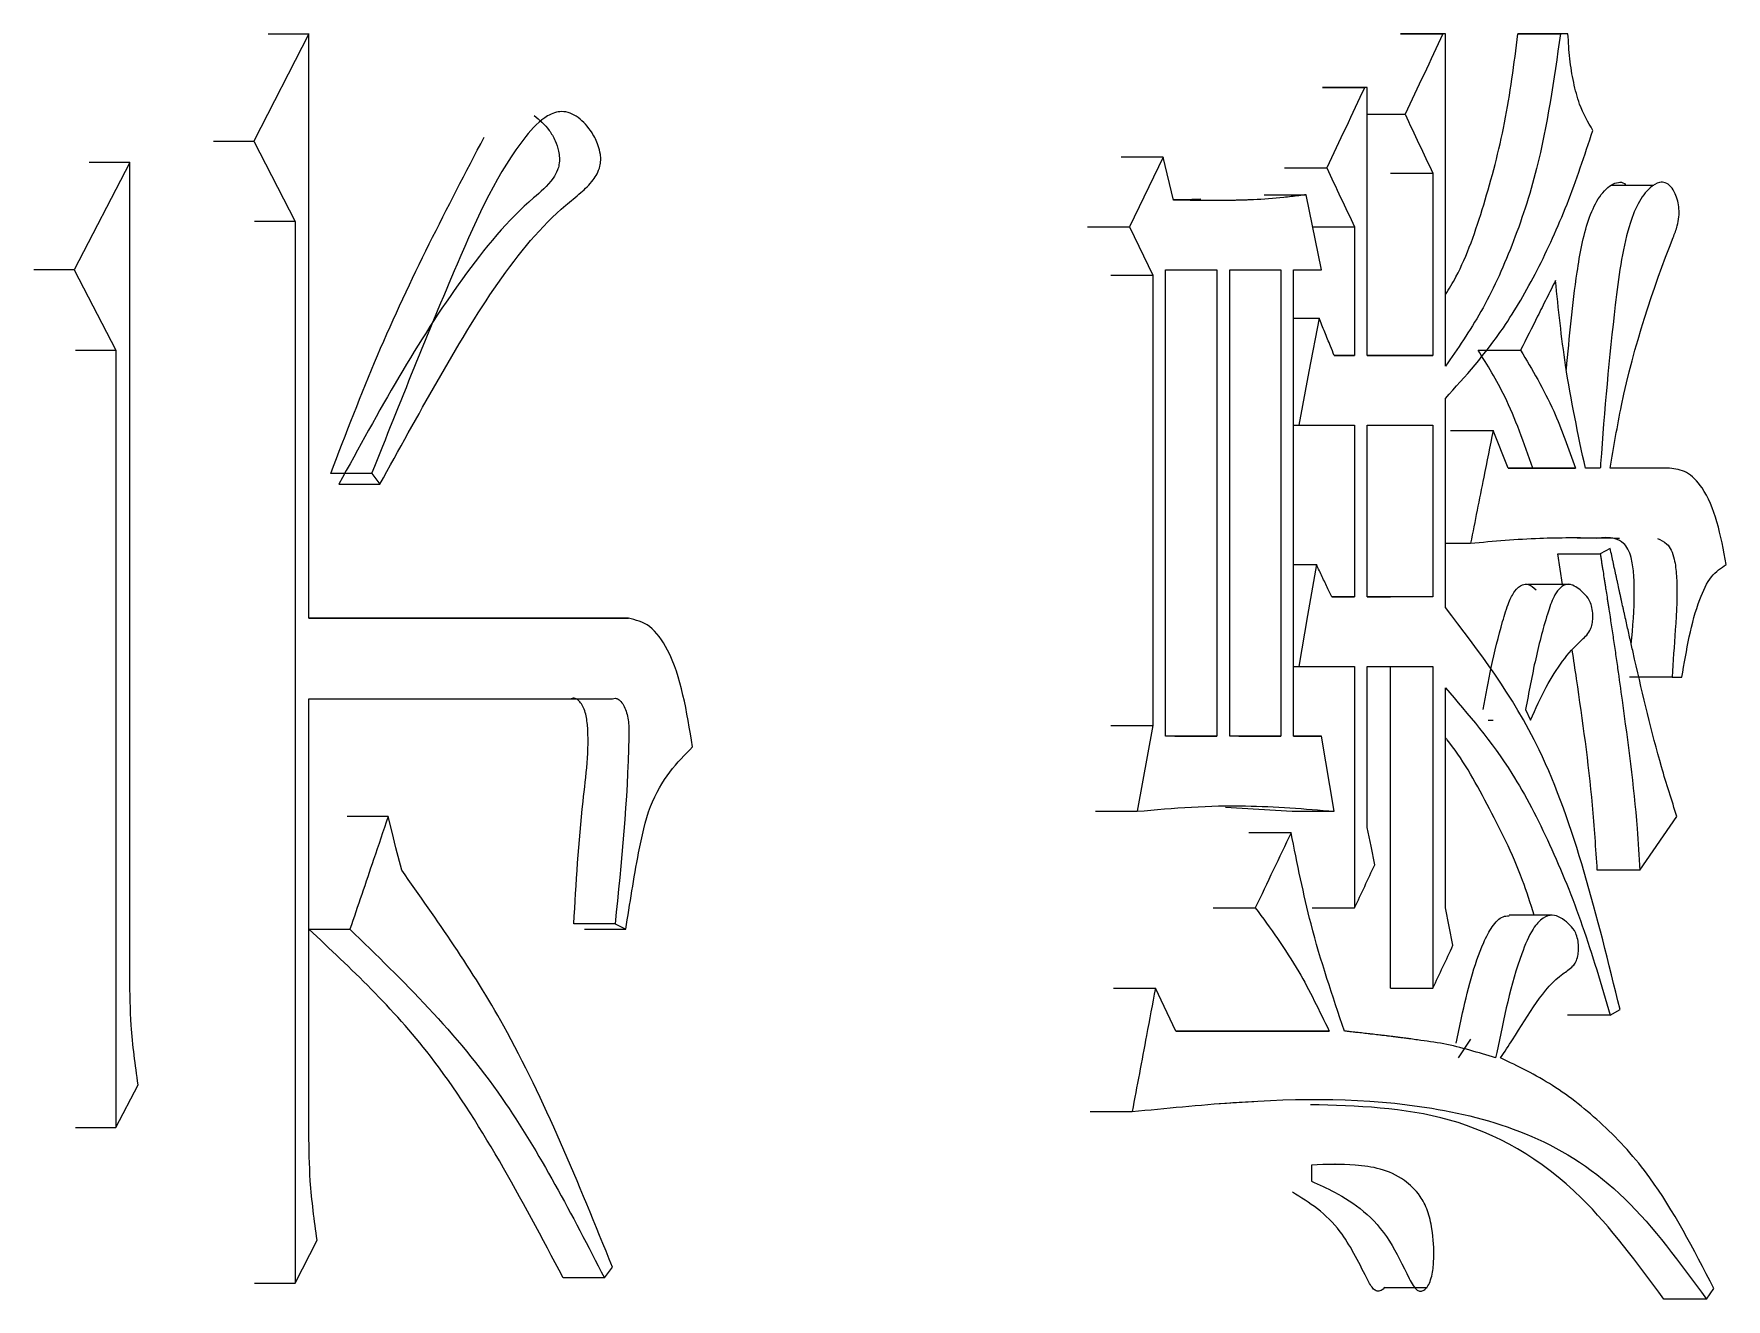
# Model space of a CAD drawing. Header units: millimetres. Extents: x 2278 to 4715, y 679 to 2402.
# Drawn here: x 3404.754 to 3408.17, y 975.166 to 977.719 of the extents above; entities that cross this region are included whole.
import ezdxf

# ---------------------------------------------------------------- set-up
doc = ezdxf.new("R2010")
doc.units = ezdxf.units.MM

msp = doc.modelspace()

# ---------------------------------------------------------------- linework, layer by layer
at = {"color": 7, "linetype": 'Continuous', "lineweight": 25}
for p, q in [((3405.3094, 977.7189), (3405.1986, 977.5025)), ((3405.2272, 977.7189), (3405.3094, 977.7189)), ((3405.3094, 976.5398), (3405.3094, 977.7189)), ((3407.5127, 977.7189), (3407.5982, 977.7189)), ((3407.5177, 977.7189), (3407.5127, 977.7189)), ((3407.6032, 977.7189), (3407.5177, 977.7189)), ((3407.6032, 977.7189), (3407.5982, 977.7189)), ((3407.6032, 977.0483), (3407.6032, 977.7189)), ((3407.8506, 977.7189), (3407.7648, 977.7189)), ((3407.8506, 977.7189), (3407.8355, 977.7189)), ((3407.355, 977.6107), (3407.4403, 977.6107)), ((3407.3601, 977.6107), (3407.355, 977.6107)), ((3407.4454, 977.6107), (3407.3601, 977.6107)), ((3407.4454, 977.6107), (3407.4403, 977.6107)), ((3407.4454, 977.0699), (3407.4454, 977.6107)), ((3407.4454, 977.5567), (3407.5219, 977.5567)), ((3405.1166, 977.5025), (3405.1986, 977.5025)), ((3405.1986, 977.5025), (3405.2817, 977.3403)), ((3404.9479, 977.4593), (3404.8358, 977.2429)), ((3404.9479, 977.4593), (3404.8662, 977.4593)), ((3407.0334, 977.4701), (3406.9487, 977.4701)), ((3407.0334, 977.4701), (3406.9658, 977.3295)), ((3407.0542, 977.3836), (3407.0334, 977.4701)), ((3407.2784, 977.4485), (3407.3636, 977.4485)), ((3407.4924, 977.4377), (3407.5779, 977.4377)), ((3407.5779, 977.4377), (3407.5779, 977.0699)), ((3408.0236, 977.4133), (3407.937, 977.4133)), ((3407.2374, 977.3944), (3407.3225, 977.3944)), ((3407.3533, 977.243), (3407.3225, 977.3944)), ((3405.2817, 977.3403), (3405.1995, 977.3403)), ((3405.2817, 977.3403), (3405.2817, 975.1985)), ((3406.8812, 977.3295), (3406.9658, 977.3295)), ((3406.9658, 977.3295), (3407.0126, 977.2321)), ((3407.3357, 977.3295), (3407.4199, 977.3295)), ((3407.4199, 977.3295), (3407.4199, 977.0699)), ((3404.8358, 977.2429), (3404.7543, 977.2429)), ((3404.8358, 977.2429), (3404.9199, 977.0807)), ((3406.9279, 977.2321), (3407.0126, 977.2321)), ((3407.0126, 977.2321), (3407.0126, 976.3235)), ((3407.0386, 976.3018), (3407.0386, 977.243)), ((3407.0386, 977.243), (3407.1422, 977.243)), ((3407.1422, 977.243), (3407.1422, 976.3018)), ((3407.168, 976.3018), (3407.1681, 977.243)), ((3407.1681, 977.243), (3407.2711, 977.243)), ((3407.2711, 977.243), (3407.2711, 976.3018)), ((3407.2968, 976.3018), (3407.2969, 977.243)), ((3407.2969, 977.243), (3407.3533, 977.243)), ((3407.2969, 977.1456), (3407.3482, 977.1456)), ((3404.8383, 977.0807), (3404.9199, 977.0807)), ((3407.4199, 977.0699), (3407.3789, 977.0699)), ((3407.3789, 977.0699), (3407.4199, 977.0699)), ((3407.5779, 977.0699), (3407.4454, 977.0699)), ((3407.4454, 977.0699), (3407.4924, 977.0699)), ((3407.4924, 977.0699), (3407.5779, 977.0699)), ((3407.6032, 976.5615), (3407.6032, 976.9834)), ((3407.2968, 976.9293), (3407.3071, 976.9293)), ((3407.3071, 976.9293), (3407.4199, 976.9293)), ((3407.4199, 976.9293), (3407.4199, 976.5831)), ((3407.4454, 976.5831), (3407.4454, 976.9293)), ((3407.4454, 976.9293), (3407.5779, 976.9293)), ((3407.5779, 976.9293), (3407.5779, 976.5831)), ((3407.6138, 976.9184), (3407.6995, 976.9184)), ((3407.7298, 976.8427), (3407.6995, 976.9184)), ((3405.4362, 976.8319), (3405.3535, 976.8319)), ((3407.8657, 976.8427), (3407.7298, 976.8427)), ((3407.7298, 976.8427), (3407.7798, 976.8427)), ((3407.7798, 976.8427), (3407.8657, 976.8427)), ((3407.9158, 976.8427), (3407.8857, 976.8427)), ((3407.9158, 976.8427), (3407.8857, 976.8427)), ((3408.0556, 976.8427), (3407.9358, 976.8427)), ((3408.0556, 976.8427), (3407.9695, 976.8427)), ((3405.37, 976.8103), (3405.4527, 976.8103)), ((3407.6032, 976.6913), (3407.6539, 976.6913)), ((3407.8689, 976.7019), (3407.9325, 976.7019)), ((3407.8393, 976.6083), (3407.8299, 976.6696)), ((3407.8299, 976.6696), (3407.9158, 976.6696)), ((3407.9358, 976.6805), (3407.9158, 976.6696)), ((3407.2968, 976.648), (3407.343, 976.648)), ((3407.4199, 976.5831), (3407.3738, 976.5831)), ((3407.3738, 976.5831), (3407.4199, 976.5831)), ((3407.5779, 976.5831), (3407.4454, 976.5831)), ((3407.4454, 976.5831), (3407.4924, 976.5831)), ((3407.5779, 976.5831), (3407.4924, 976.5831)), ((3407.8555, 976.6083), (3407.7691, 976.6083)), ((3405.9545, 976.5398), (3405.3094, 976.5398)), ((3405.3094, 976.5398), (3405.8711, 976.5398)), ((3405.8711, 976.5398), (3405.9545, 976.5398)), ((3407.2968, 976.4425), (3407.3071, 976.4425)), ((3407.3071, 976.4425), (3407.4199, 976.4425)), ((3407.4199, 976.4425), (3407.4199, 975.9557)), ((3407.4454, 976.4425), (3407.5779, 976.4425)), ((3407.4454, 976.118), (3407.4454, 976.4425)), ((3407.4924, 975.7934), (3407.4924, 976.4425)), ((3407.5779, 976.4425), (3407.5778, 975.7934)), ((3408.0607, 976.4209), (3407.9746, 976.4209)), ((3408.0607, 976.4209), (3408.0805, 976.4209)), ((3407.6032, 975.9557), (3407.6032, 976.3992)), ((3405.3094, 976.3775), (3405.922, 976.3776)), ((3405.3094, 975.5013), (3405.3094, 976.3775)), ((3405.8387, 976.3776), (3405.922, 976.3776)), ((3407.7651, 976.356), (3407.7751, 976.3344)), ((3406.9279, 976.3235), (3407.0126, 976.3235)), ((3407.0126, 976.3235), (3406.9814, 976.1504)), ((3407.6894, 976.3344), (3407.6994, 976.3344)), ((3407.1422, 976.3018), (3407.0386, 976.3018)), ((3407.0573, 976.3018), (3407.0386, 976.3018)), ((3407.0573, 976.3018), (3407.1422, 976.3018)), ((3407.2711, 976.3018), (3407.168, 976.3018)), ((3407.186, 976.3018), (3407.168, 976.3018)), ((3407.1861, 976.3018), (3407.2711, 976.3018)), ((3407.3533, 976.3018), (3407.2968, 976.3018)), ((3407.2968, 976.3018), (3407.3533, 976.3018)), ((3407.3789, 976.1504), (3407.3533, 976.3018)), ((3405.4693, 976.1396), (3405.3868, 976.1396)), ((3406.8968, 976.1504), (3406.9814, 976.1504)), ((3407.1593, 976.1586), (3407.2937, 976.1504)), ((3407.2937, 976.1504), (3407.3789, 976.1504)), ((3407.9958, 976.0314), (3408.0706, 976.1396)), ((3407.2917, 976.1071), (3407.2066, 976.1071)), ((3407.9958, 976.0314), (3407.9098, 976.0314)), ((3407.3346, 975.9557), (3407.4199, 975.9557)), ((3407.8179, 975.9407), (3407.7316, 975.9407)), ((3405.3095, 975.9123), (3405.3922, 975.9123)), ((3405.9274, 975.9232), (3405.8441, 975.9232)), ((3405.9274, 975.9232), (3405.9491, 975.9124)), ((3406.9331, 975.7934), (3407.0178, 975.7934)), ((3407.0593, 975.7069), (3407.0178, 975.7934)), ((3407.9358, 975.7394), (3407.9558, 975.7502)), ((3407.3687, 975.7069), (3407.0593, 975.7069)), ((3407.0593, 975.7069), (3407.2835, 975.7069)), ((3407.2835, 975.7069), (3407.3687, 975.7069)), ((3407.6539, 975.6907), (3407.6289, 975.6528)), ((3404.9199, 975.5122), (3404.9647, 975.5987)), ((3407.2163, 975.5645), (3407.1463, 975.5603)), ((3406.8863, 975.5446), (3406.971, 975.5446)), ((3404.8383, 975.5122), (3404.9199, 975.5122)), ((3407.3328, 975.4365), (3407.3328, 975.404)), ((3407.3808, 975.4383), (3407.3803, 975.4383)), ((3405.2817, 975.1985), (3405.326, 975.285)), ((3405.9058, 975.2093), (3405.922, 975.2309)), ((3405.1995, 975.1985), (3405.2817, 975.1985)), ((3405.9058, 975.2093), (3405.8224, 975.2093)), ((3407.4802, 975.1898), (3407.5662, 975.1898)), ((3408.1303, 975.1662), (3408.0441, 975.1662))]:
    msp.add_line(p, q, dxfattribs=at)
at = {"color": 7, "linetype": 'Continuous', "lineweight": 25, "flags": 128}
for points in [[(3407.7497, 977.7189), (3407.7783, 977.7189), (3407.8069, 977.7189), (3407.8355, 977.7189)], [(3407.7648, 977.7189), (3407.7597, 977.7189), (3407.7564, 977.7189), (3407.753, 977.7189), (3407.7497, 977.7189)], [(3404.9479, 975.815), (3404.9479, 976.362), (3404.9479, 977.4593)], [(3407.3482, 977.1456), (3407.3277, 977.0374), (3407.3071, 976.9293)], [(3404.9199, 977.0807), (3404.9199, 976.5337), (3404.9199, 975.5122)], [(3405.4362, 976.8319), (3405.4404, 976.8264), (3405.4466, 976.8183), (3405.4527, 976.8103)], [(3407.343, 976.648), (3407.3251, 976.5452), (3407.3071, 976.4425)], [(3405.4967, 976.0314), (3405.4852, 976.0769), (3405.4772, 976.1082), (3405.4693, 976.1396)], [(3407.4607, 976.0422), (3407.4531, 976.0801), (3407.4454, 976.118)], [(3407.1346, 975.9557), (3407.1561, 975.9557), (3407.1776, 975.9557), (3407.2196, 975.9557)], [(3407.6185, 975.88), (3407.6108, 975.9178), (3407.6032, 975.9557)], [(3405.8659, 975.9124), (3405.8996, 975.9124), (3405.9243, 975.9124), (3405.9491, 975.9124)], [(3407.4924, 975.7934), (3407.5137, 975.7934), (3407.5351, 975.7934), (3407.5565, 975.7934), (3407.5778, 975.7934)], [(3407.9358, 975.7394), (3407.9004, 975.7394), (3407.8751, 975.7394), (3407.8499, 975.7394)], [(3408.1302, 975.1661), (3408.1376, 975.1769), (3408.1451, 975.1877)]]:
    msp.add_lwpolyline(points, dxfattribs=at)
at = {"color": 7, "linetype": 'Continuous', "lineweight": 25}
for points, knots in [([(3407.5982, 977.7189), (3407.5855, 977.6919), (3407.5601, 977.6378), (3407.5346, 977.5837), (3407.5219, 977.5567)], [0, 0, 0, 0, 0.499999, 1, 1, 1, 1]), ([(3407.8355, 977.7189), (3407.8221, 977.626), (3407.8002, 977.474), (3407.7395, 977.2899), (3407.6773, 977.155), (3407.6278, 977.0837), (3407.6032, 977.0483)], [0, 0, 0, 0, 0.347456, 0.568585, 0.785979, 1, 1, 1, 1]), ([(3407.6032, 977.1929), (3407.6105, 977.2046), (3407.6418, 977.2552), (3407.6823, 977.3738), (3407.7262, 977.5378), (3407.7418, 977.6583), (3407.7497, 977.7189)], [0, 0, 0, 0, 0.089873, 0.388521, 0.692316, 1, 1, 1, 1]), ([(3407.9008, 977.5242), (3407.8911, 977.5408), (3407.8751, 977.5683), (3407.8615, 977.6207), (3407.8534, 977.6686), (3407.8516, 977.7021), (3407.8506, 977.7189)], [0, 0, 0, 0, 0.330678, 0.55099, 0.77457, 1, 1, 1, 1]), ([(3407.4403, 977.6107), (3407.4275, 977.5837), (3407.402, 977.5296), (3407.3764, 977.4755), (3407.3636, 977.4485)], [0, 0, 0, 0, 0.499999, 1, 1, 1, 1]), ([(3405.7638, 977.5539), (3405.7746, 977.5453), (3405.7904, 977.5326), (3405.8061, 977.5053), (3405.813, 977.486), (3405.8155, 977.469), (3405.8147, 977.4554), (3405.8104, 977.4409), (3405.7946, 977.4137), (3405.724, 977.3594), (3405.6175, 977.23), (3405.4892, 977.0289), (3405.4098, 976.8834), (3405.37, 976.8103)], [0, 0, 0, 0, 0.053519, 0.078913, 0.099418, 0.111233, 0.123161, 0.13324, 0.15266, 0.222251, 0.482284, 0.740165, 1, 1, 1, 1]), ([(3405.4527, 976.8103), (3405.4909, 976.8794), (3405.6057, 977.0872), (3405.7385, 977.304), (3405.857, 977.3966), (3405.8786, 977.4172), (3405.8912, 977.4362), (3405.8968, 977.4496), (3405.8988, 977.4638), (3405.8978, 977.4783), (3405.8926, 977.4983), (3405.8782, 977.5261), (3405.8534, 977.5532), (3405.8214, 977.566), (3405.7838, 977.5528), (3405.7028, 977.4675), (3405.5873, 977.212), (3405.4929, 976.9743), (3405.4364, 976.8323), (3405.4362, 976.8319)], [0, 0, 0, 0, 0.129751, 0.390615, 0.417722, 0.440785, 0.449026, 0.457344, 0.462695, 0.468033, 0.476543, 0.491684, 0.518141, 0.545407, 0.56857, 0.608449, 0.76773, 0.999424, 1, 1, 1, 1]), ([(3407.5219, 977.5567), (3407.5313, 977.5368), (3407.5499, 977.4972), (3407.5685, 977.4575), (3407.5779, 977.4377)], [0, 0, 0, 0, 0.5, 1, 1, 1, 1]), ([(3405.3535, 976.8319), (3405.3843, 976.9123), (3405.4769, 977.1543), (3405.5886, 977.368), (3405.6632, 977.5107)], [0, 0, 0, 0, 0.332449, 1, 1, 1, 1]), ([(3407.6032, 976.9834), (3407.6434, 977.0279), (3407.7099, 977.1017), (3407.7897, 977.2403), (3407.8508, 977.3734), (3407.8841, 977.4738), (3407.9008, 977.5242)], [0, 0, 0, 0, 0.333809, 0.553089, 0.775219, 1, 1, 1, 1]), ([(3407.3636, 977.4485), (3407.373, 977.4287), (3407.3917, 977.389), (3407.4105, 977.3493), (3407.4199, 977.3295)], [0, 0, 0, 0, 0.5, 1, 1, 1, 1]), ([(3407.8475, 977.0415), (3407.8535, 977.1072), (3407.863, 977.2104), (3407.8845, 977.33), (3407.9108, 977.3882), (3407.9328, 977.4129), (3407.9513, 977.4202), (3407.9621, 977.4197), (3407.9668, 977.4146), (3407.968, 977.4133)], [0, 0, 0, 0, 0.408456, 0.640664, 0.758053, 0.875774, 0.935445, 0.984313, 1, 1, 1, 1]), ([(3407.9358, 976.8427), (3407.943, 976.8853), (3407.9712, 977.0534), (3408.0247, 977.2112), (3408.0709, 977.3285), (3408.0749, 977.3487), (3408.0751, 977.3662), (3408.0723, 977.3824), (3408.0669, 977.398), (3408.0584, 977.4117), (3408.0473, 977.4197), (3408.0327, 977.4198), (3408.0131, 977.4077), (3407.9908, 977.3783), (3407.962, 977.301), (3407.9385, 977.1199), (3407.9239, 976.9564), (3407.9161, 976.8458), (3407.9158, 976.8427)], [0, 0, 0, 0, 0.0991648, 0.3918226, 0.4130465, 0.4272002, 0.4391043, 0.4509682, 0.4644731, 0.480605, 0.4982384, 0.5146996, 0.5433991, 0.5863363, 0.6292669, 0.7524959, 0.9931071, 1, 1, 1, 1]), ([(3407.1098, 977.3852), (3407.0934, 977.3846), (3407.0752, 977.384), (3407.056, 977.3838), (3407.0541, 977.3838)], [0, 0, 0, 0, 0.900372, 1, 1, 1, 1]), ([(3407.3225, 977.3944), (3407.3124, 977.3931), (3407.2972, 977.391), (3407.2616, 977.387), (3407.2335, 977.385), (3407.208, 977.3839), (3407.2003, 977.3836), (3407.1927, 977.3833), (3407.185, 977.3831), (3407.1773, 977.383), (3407.1696, 977.3828), (3407.162, 977.3827), (3407.1517, 977.3826), (3407.1415, 977.3826), (3407.1312, 977.3826), (3407.1236, 977.3826), (3407.1171, 977.3827), (3407.112, 977.3827), (3407.1069, 977.3828), (3407.1018, 977.3828), (3407.0966, 977.3829), (3407.0928, 977.383), (3407.0889, 977.383), (3407.0851, 977.3831), (3407.0812, 977.3831), (3407.0774, 977.3832), (3407.0735, 977.3832), (3407.0697, 977.3833), (3407.0658, 977.3834), (3407.0607, 977.3835), (3407.0568, 977.3835), (3407.0542, 977.3836)], [0, 0, 0, 0, 0.114246, 0.171369, 0.39989, 0.428452, 0.457013, 0.485575, 0.514136, 0.542697, 0.571259, 0.59982, 0.628382, 0.685505, 0.714066, 0.742627, 0.771189, 0.785469, 0.79975, 0.828312, 0.842592, 0.856873, 0.871154, 0.885434, 0.899715, 0.913996, 0.928276, 0.942557, 0.956838, 0.971119, 1, 1, 1, 1]), ([(3407.8255, 977.2213), (3407.8195, 977.2093), (3407.8074, 977.1852), (3407.7839, 977.1383), (3407.7664, 977.1035), (3407.755, 977.0807)], [0, 0, 0, 0, 0.25711, 0.51422, 1, 1, 1, 1]), ([(3407.8857, 976.8427), (3407.8711, 976.9112), (3407.8448, 977.0337), (3407.8314, 977.1639), (3407.8255, 977.2213)], [0, 0, 0, 0, 0.55855, 1, 1, 1, 1]), ([(3407.3789, 977.0699), (3407.3764, 977.0762), (3407.37, 977.092), (3407.3597, 977.1172), (3407.352, 977.1361), (3407.3482, 977.1456)], [0, 0, 0, 0, 0.2500006, 0.6249998, 1, 1, 1, 1]), ([(3407.6693, 977.0807), (3407.6765, 977.0807), (3407.6909, 977.0807), (3407.7195, 977.0807), (3407.7409, 977.0807), (3407.755, 977.0807)], [0, 0, 0, 0, 0.252509, 0.505009, 1, 1, 1, 1]), ([(3407.7798, 976.8427), (3407.7621, 976.893), (3407.7306, 976.982), (3407.6879, 977.0508), (3407.6693, 977.0807)], [0, 0, 0, 0, 0.56494, 1, 1, 1, 1]), ([(3407.755, 977.0807), (3407.7784, 977.0416), (3407.8204, 976.9711), (3407.8517, 976.8822), (3407.8657, 976.8427)], [0, 0, 0, 0, 0.555111, 1, 1, 1, 1]), ([(3407.6995, 976.9184), (3407.6932, 976.8871), (3407.6825, 976.8335), (3407.6673, 976.7578), (3407.6584, 976.7134), (3407.6539, 976.6913)], [0, 0, 0, 0, 0.414509, 0.707253, 1, 1, 1, 1]), ([(3408.1699, 976.648), (3408.1645, 976.6776), (3408.154, 976.7357), (3408.1258, 976.8025), (3408.0905, 976.8382), (3408.0672, 976.8412), (3408.0556, 976.8427)], [0, 0, 0, 0, 0.291567, 0.574035, 0.788626, 1, 1, 1, 1]), ([(3407.6539, 976.6913), (3407.7007, 976.6955), (3407.7872, 976.7033), (3407.8875, 976.7025), (3407.9408, 976.7018), (3407.9548, 976.7016)], [0, 0, 0, 0, 0.464001, 0.859611, 1, 1, 1, 1]), ([(3407.9784, 976.4871), (3407.9814, 976.5222), (3407.9855, 976.5703), (3407.9838, 976.6297), (3407.9796, 976.6598), (3407.9721, 976.6802), (3407.9609, 976.6942), (3407.9395, 976.7044), (3407.9211, 976.7024), (3407.9088, 976.701)], [0, 0, 0, 0, 0.3251761, 0.4452445, 0.5439626, 0.607769, 0.6715742, 0.7791974, 1, 1, 1, 1]), ([(3408.0311, 976.7005), (3408.0377, 976.698), (3408.0478, 976.6941), (3408.0595, 976.6779), (3408.0667, 976.6556), (3408.0729, 976.6009), (3408.0674, 976.5203), (3408.0628, 976.4526), (3408.0607, 976.4209)], [0, 0, 0, 0, 0.12079, 0.187477, 0.254407, 0.362664, 0.701018, 1, 1, 1, 1]), ([(3407.9158, 976.6696), (3407.9162, 976.667), (3407.9171, 976.6617), (3407.9183, 976.6538), (3407.9195, 976.6458), (3407.9212, 976.6352), (3407.9228, 976.6246), (3407.9245, 976.6141), (3407.9257, 976.6061), (3407.9274, 976.5955), (3407.929, 976.5849), (3407.9306, 976.5743), (3407.9319, 976.5664), (3407.9335, 976.5558), (3407.9351, 976.5452), (3407.9371, 976.5319), (3407.9391, 976.5186), (3407.9415, 976.5027), (3407.9447, 976.4814), (3407.9478, 976.4601), (3407.9531, 976.4228), (3407.9686, 976.3106), (3407.9868, 976.1756), (3407.9941, 976.0595), (3407.9958, 976.0314)], [0, 0, 0, 0, 0.0126185, 0.025237, 0.0378555, 0.050474, 0.075711, 0.0883295, 0.100948, 0.1135665, 0.1388036, 0.1514221, 0.1640406, 0.1766591, 0.2018961, 0.2145146, 0.2397516, 0.2649886, 0.2902257, 0.3406999, 0.3659369, 0.4668868, 0.8709287, 1, 1, 1, 1]), ([(3408.0706, 976.1396), (3408.0599, 976.1728), (3408.0274, 976.2743), (3408, 976.3931), (3407.9799, 976.4805), (3407.9757, 976.499), (3407.9715, 976.5176), (3407.9679, 976.5338), (3407.9648, 976.5477), (3407.9632, 976.5547), (3407.9612, 976.564), (3407.9592, 976.5733), (3407.9571, 976.5826), (3407.9556, 976.5896), (3407.9535, 976.5989), (3407.9515, 976.6082), (3407.9495, 976.6175), (3407.948, 976.6245), (3407.9459, 976.6338), (3407.9439, 976.6431), (3407.9419, 976.6525), (3407.9404, 976.6594), (3407.9384, 976.6688), (3407.9369, 976.6758), (3407.9358, 976.6805)], [0, 0, 0, 0, 0.194919, 0.596792, 0.647185, 0.672381, 0.697577, 0.74797, 0.760568, 0.773166, 0.785764, 0.81096, 0.823558, 0.836156, 0.848754, 0.873951, 0.886549, 0.899147, 0.911745, 0.936941, 0.949539, 0.962137, 0.974736, 1, 1, 1, 1]), ([(3407.3738, 976.5831), (3407.3712, 976.5885), (3407.3648, 976.602), (3407.3546, 976.6237), (3407.3469, 976.6399), (3407.343, 976.648)], [0, 0, 0, 0, 0.250001, 0.625, 1, 1, 1, 1]), ([(3408.0805, 976.4209), (3408.0899, 976.4759), (3408.1027, 976.5519), (3408.1386, 976.6277), (3408.1596, 976.6413), (3408.1699, 976.648)], [0, 0, 0, 0, 0.572071, 0.789697, 1, 1, 1, 1]), ([(3407.6793, 976.356), (3407.6846, 976.3844), (3407.6958, 976.4451), (3407.7137, 976.517), (3407.7293, 976.5691), (3407.7426, 976.5961), (3407.7567, 976.6082), (3407.7722, 976.6096), (3407.781, 976.6019), (3407.7863, 976.5973)], [0, 0, 0, 0, 0.252048, 0.537307, 0.665125, 0.75448, 0.84452, 0.907668, 1, 1, 1, 1]), ([(3407.7751, 976.3344), (3407.7853, 976.3572), (3407.8048, 976.401), (3407.8393, 976.4546), (3407.8695, 976.4897), (3407.8917, 976.5073), (3407.899, 976.5251), (3407.9009, 976.5376), (3407.9008, 976.5512), (3407.8986, 976.5651), (3407.8928, 976.5793), (3407.8797, 976.5935), (3407.8646, 976.6062), (3407.8477, 976.61), (3407.8351, 976.6023), (3407.8216, 976.5851), (3407.8043, 976.5358), (3407.7844, 976.4586), (3407.7715, 976.3903), (3407.7651, 976.356)], [0, 0, 0, 0, 0.1174112, 0.2245147, 0.331514, 0.3850988, 0.4015022, 0.4179419, 0.4345933, 0.4539552, 0.4734629, 0.5034573, 0.5658247, 0.597867, 0.6299027, 0.6637876, 0.7181913, 0.8580637, 1, 1, 1, 1]), ([(3407.9558, 975.7502), (3407.9095, 975.9386), (3407.8279, 976.2701), (3407.671, 976.4736), (3407.6032, 976.5615)], [0, 0, 0, 0, 0.568507, 1, 1, 1, 1]), ([(3406.0839, 976.2802), (3406.0722, 976.3516), (3406.0561, 976.4497), (3405.9987, 976.5294), (3405.9691, 976.5364), (3405.9545, 976.5398)], [0, 0, 0, 0, 0.574617, 0.790317, 1, 1, 1, 1]), ([(3407.9098, 976.0314), (3407.9069, 976.0754), (3407.8983, 976.2062), (3407.8775, 976.3528), (3407.8622, 976.456), (3407.8594, 976.4752)], [0, 0, 0, 0, 0.292158, 0.868127, 1, 1, 1, 1]), ([(3405.8441, 975.9232), (3405.8488, 976.0054), (3405.8566, 976.1388), (3405.8767, 976.279), (3405.8699, 976.3399), (3405.8663, 976.3534), (3405.8611, 976.365), (3405.8546, 976.374), (3405.8481, 976.3781), (3405.8428, 976.3787), (3405.8401, 976.3778), (3405.8387, 976.3773)], [0, 0, 0, 0, 0.5054005, 0.8211614, 0.8510597, 0.8809448, 0.911279, 0.9411526, 0.9702444, 0.9848866, 1, 1, 1, 1]), ([(3405.9221, 976.3773), (3405.924, 976.3779), (3405.9279, 976.379), (3405.9346, 976.3766), (3405.9413, 976.37), (3405.9495, 976.3557), (3405.9556, 976.331), (3405.9538, 976.1825), (3405.9401, 976.0477), (3405.9274, 975.9232)], [0, 0, 0, 0, 0.021761, 0.042896, 0.073473, 0.104863, 0.166644, 0.230755, 1, 1, 1, 1]), ([(3407.6032, 976.3992), (3407.6497, 976.3456), (3407.7267, 976.2568), (3407.8155, 976.0852), (3407.882, 975.9215), (3407.9178, 975.8003), (3407.9358, 975.7394)], [0, 0, 0, 0, 0.333002, 0.552476, 0.774971, 1, 1, 1, 1]), ([(3405.9491, 975.9124), (3405.9571, 975.9639), (3405.9702, 976.0484), (3405.9951, 976.163), (3406.0367, 976.2327), (3406.0683, 976.2645), (3406.0839, 976.2802)], [0, 0, 0, 0, 0.34927, 0.57275, 0.788452, 1, 1, 1, 1]), ([(3407.7824, 975.9407), (3407.7749, 975.9645), (3407.7486, 976.0469), (3407.6883, 976.1642), (3407.6356, 976.2608), (3407.6044, 976.2973), (3407.6032, 976.2987)], [0, 0, 0, 0, 0.167036, 0.578659, 0.984572, 1, 1, 1, 1]), ([(3405.4693, 976.1396), (3405.4595, 976.1107), (3405.4418, 976.0585), (3405.4161, 975.9827), (3405.4001, 975.9358), (3405.3922, 975.9124)], [0, 0, 0, 0, 0.380598, 0.690299, 1, 1, 1, 1]), ([(3406.9814, 976.1504), (3407.0179, 976.1537), (3407.0909, 976.1602), (3407.2237, 976.1632), (3407.3193, 976.1553), (3407.3789, 976.1504)], [0, 0, 0, 0, 0.273666, 0.547375, 1, 1, 1, 1]), ([(3407.2917, 976.1071), (3407.2797, 976.0819), (3407.2557, 976.0314), (3407.2317, 975.9809), (3407.2196, 975.9557)], [0, 0, 0, 0, 0.500003, 1, 1, 1, 1]), ([(3407.3994, 975.7069), (3407.3754, 975.7775), (3407.3324, 975.9041), (3407.3042, 976.0449), (3407.2917, 976.1071)], [0, 0, 0, 0, 0.557889, 1, 1, 1, 1]), ([(3407.4199, 975.9557), (3407.4267, 975.9701), (3407.4403, 975.999), (3407.4539, 976.0278), (3407.4607, 976.0422)], [0, 0, 0, 0, 0.499999, 1, 1, 1, 1]), ([(3405.922, 975.2309), (3405.8533, 975.4004), (3405.7315, 975.7009), (3405.568, 975.931), (3405.4967, 976.0313)], [0, 0, 0, 0, 0.564156, 1, 1, 1, 1]), ([(3407.2196, 975.9557), (3407.2497, 975.9147), (3407.3039, 975.841), (3407.3488, 975.7481), (3407.3687, 975.7069)], [0, 0, 0, 0, 0.556386, 1, 1, 1, 1]), ([(3407.6251, 975.6823), (3407.6286, 975.6993), (3407.6433, 975.7704), (3407.6644, 975.8557), (3407.697, 975.9192), (3407.7154, 975.9387), (3407.7275, 975.9393), (3407.7316, 975.9395)], [0, 0, 0, 0, 0.158992, 0.663262, 0.79699, 0.931822, 1, 1, 1, 1]), ([(3407.7146, 975.6528), (3407.7226, 975.665), (3407.7629, 975.7257), (3407.8076, 975.8051), (3407.8565, 975.8327), (3407.8668, 975.8459), (3407.8707, 975.8578), (3407.8723, 975.8713), (3407.8718, 975.8853), (3407.8689, 975.899), (3407.8621, 975.9133), (3407.8458, 975.9301), (3407.8243, 975.9443), (3407.7989, 975.9364), (3407.7763, 975.9109), (3407.7396, 975.823), (3407.7203, 975.7287), (3407.7053, 975.6564), (3407.7045, 975.6528)], [0, 0, 0, 0, 0.066061, 0.330698, 0.377872, 0.393648, 0.409584, 0.423627, 0.439084, 0.455682, 0.472085, 0.502894, 0.574478, 0.61493, 0.665656, 0.740076, 0.987057, 1, 1, 1, 1]), ([(3405.8224, 975.2093), (3405.7379, 975.3691), (3405.5882, 975.652), (3405.394, 975.8334), (3405.3095, 975.9123)], [0, 0, 0, 0, 0.564819, 1, 1, 1, 1]), ([(3405.3922, 975.9123), (3405.4993, 975.8087), (3405.6923, 975.6218), (3405.84, 975.3364), (3405.9058, 975.2093)], [0, 0, 0, 0, 0.554743, 1, 1, 1, 1]), ([(3407.5778, 975.7934), (3407.5846, 975.8079), (3407.5982, 975.8367), (3407.6117, 975.8656), (3407.6185, 975.88)], [0, 0, 0, 0, 0.499999, 1, 1, 1, 1]), ([(3404.9647, 975.5987), (3404.9591, 975.6384), (3404.9492, 975.7096), (3404.9483, 975.7827), (3404.9479, 975.815)], [0, 0, 0, 0, 0.558835, 1, 1, 1, 1]), ([(3407.0178, 975.7934), (3407.0119, 975.7617), (3407.0011, 975.7044), (3406.9855, 975.6214), (3406.9758, 975.5702), (3406.971, 975.5446)], [0, 0, 0, 0, 0.382595, 0.691297, 1, 1, 1, 1]), ([(3407.7045, 975.6528), (3407.6697, 975.6636), (3407.6175, 975.6797), (3407.5601, 975.6873), (3407.5358, 975.6907), (3407.5269, 975.6919), (3407.5203, 975.6928), (3407.5137, 975.6936), (3407.5071, 975.6945), (3407.5015, 975.6952), (3407.496, 975.6959), (3407.4916, 975.6964), (3407.4871, 975.6969), (3407.4827, 975.6975), (3407.4783, 975.698), (3407.4728, 975.6987), (3407.4683, 975.6992), (3407.4628, 975.6998), (3407.4584, 975.7003), (3407.4539, 975.7008), (3407.4495, 975.7013), (3407.4451, 975.7018), (3407.4395, 975.7025), (3407.4351, 975.703), (3407.4295, 975.7036), (3407.4251, 975.7041), (3407.4195, 975.7047), (3407.4151, 975.7052), (3407.4107, 975.7057), (3407.4058, 975.7062), (3407.402, 975.7066), (3407.3994, 975.7069)], [0, 0, 0, 0, 0.346641, 0.519778, 0.56306, 0.584702, 0.606343, 0.627984, 0.649625, 0.671267, 0.682087, 0.703729, 0.714549, 0.72537, 0.747011, 0.757832, 0.779473, 0.790294, 0.811935, 0.822756, 0.833576, 0.855218, 0.866038, 0.887679, 0.8985, 0.920141, 0.930962, 0.952603, 0.963424, 0.974244, 1, 1, 1, 1]), ([(3408.1451, 975.1877), (3408.104, 975.2669), (3408.0369, 975.3967), (3407.9222, 975.521), (3407.8208, 975.6016), (3407.7499, 975.6358), (3407.7146, 975.6528)], [0, 0, 0, 0, 0.345608, 0.56562, 0.783503, 1, 1, 1, 1]), ([(3406.971, 975.5446), (3407.0389, 975.5513), (3407.2426, 975.5716), (3407.5774, 975.5742), (3407.9144, 975.4607), (3408.0768, 975.2391), (3408.1302, 975.1662)], [0, 0, 0, 0, 0.166223, 0.498407, 0.834985, 1, 1, 1, 1]), ([(3408.044, 975.1662), (3407.9902, 975.2392), (3407.8605, 975.4154), (3407.6133, 975.5511), (3407.4248, 975.5559), (3407.3308, 975.5583)], [0, 0, 0, 0, 0.261969, 0.631985, 1, 1, 1, 1]), ([(3405.326, 975.285), (3405.3205, 975.3248), (3405.3106, 975.3959), (3405.3098, 975.4691), (3405.3094, 975.5013)], [0, 0, 0, 0, 0.558835, 1, 1, 1, 1]), ([(3407.3328, 975.404), (3407.3484, 975.397), (3407.4036, 975.3723), (3407.4774, 975.3194), (3407.5196, 975.2283), (3407.5374, 975.1936), (3407.5452, 975.1841), (3407.553, 975.1815), (3407.56, 975.1837), (3407.5668, 975.1903), (3407.5727, 975.2014), (3407.578, 975.2206), (3407.5808, 975.2571), (3407.5784, 975.3018), (3407.5683, 975.346), (3407.5492, 975.3813), (3407.5013, 975.4256), (3407.4255, 975.4392), (3407.3626, 975.4382), (3407.3331, 975.4365), (3407.3328, 975.4365)], [0, 0, 0, 0, 0.0801741, 0.2833022, 0.3768882, 0.3951622, 0.4106034, 0.4221834, 0.4337475, 0.4459485, 0.4596218, 0.4747566, 0.5015385, 0.5546435, 0.5898789, 0.6251459, 0.6851674, 0.8527528, 0.9985461, 1, 1, 1, 1]), ([(3407.4801, 975.19), (3407.4799, 975.1896), (3407.4775, 975.1854), (3407.4715, 975.1821), (3407.4635, 975.182), (3407.4537, 975.1901), (3407.4313, 975.2346), (3407.3861, 975.3254), (3407.3285, 975.3608), (3407.2945, 975.3817)], [0, 0, 0, 0, 0.004285, 0.044915, 0.081169, 0.11319, 0.188589, 0.519994, 1, 1, 1, 1])]:
    msp.add_open_spline(points, degree=3, knots=knots, dxfattribs=at)

doc.saveas('drawing.dxf')
